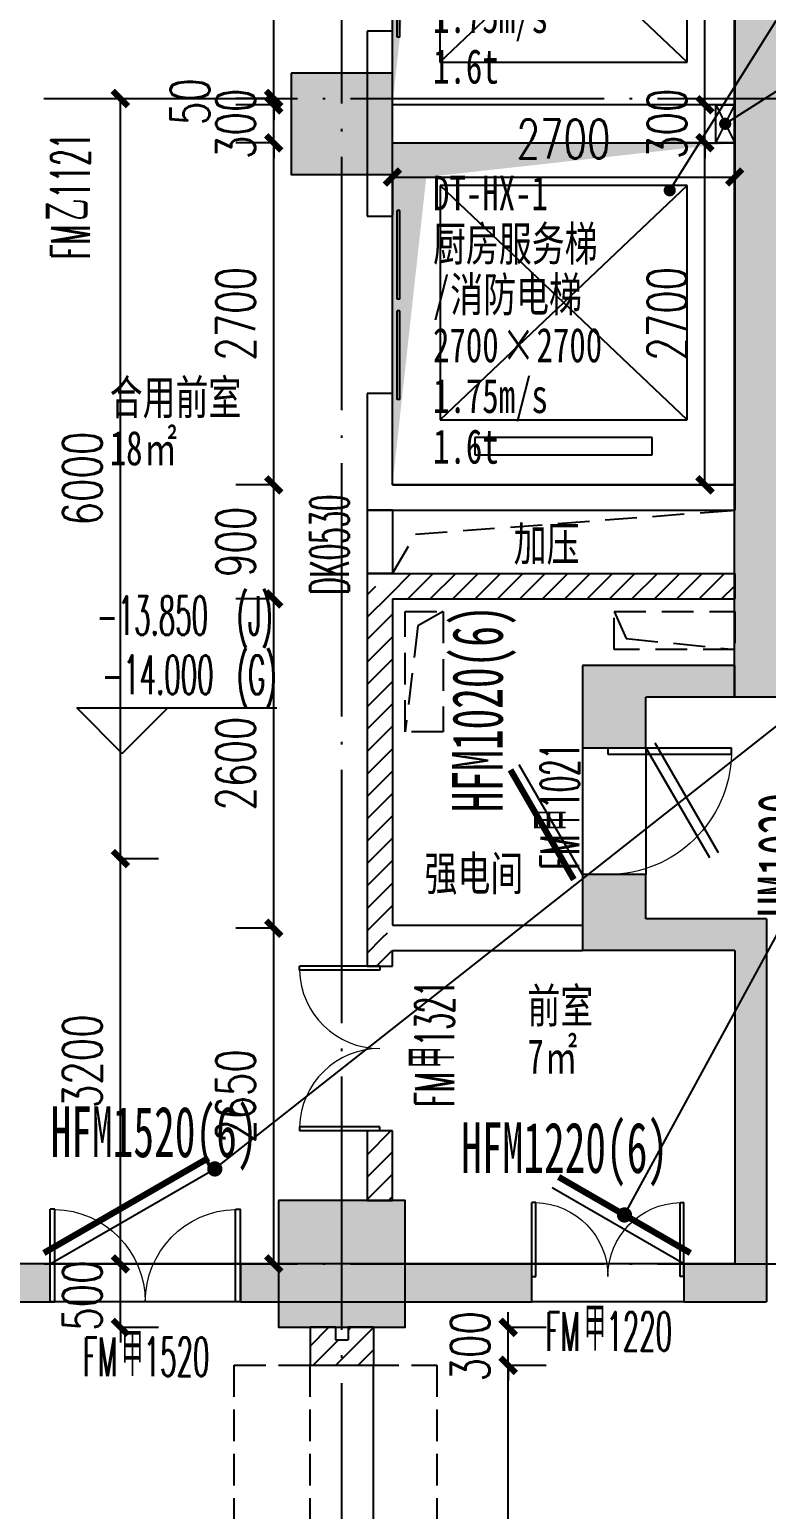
# Model space of a CAD drawing. Header units: millimetres. Extents: x 12325263 to 13848842, y -1463133 to 573208.
# Drawn here: x 12568934 to 12574747, y -1321524 to -1309843 of the extents above; entities that cross this region are included whole.
import ezdxf

# ---------------------------------------------------------------- set-up
doc = ezdxf.new("R2010")
doc.units = ezdxf.units.MM
doc.header["$LTSCALE"] = 1000
for name, pattern in [('__DASH', [0.35, 0.25, -0.1]), ('ACAD_ISO02W100', [15, 12, -3]), ('DASH', [0.35, 0.25, -0.1]), ('DASHED', [19.05, 12.7, -6.35]), ('DASHED2', [0.375, 0.25, -0.125]), ('DOTE', [2.42, 2, -0.2, 0.02, -0.2])]:
    doc.linetypes.add(name, pattern=pattern)
for name, color, linetype in [('A-ANNO-DIMS', 83, 'Continuous'), ('A-ANNO-ELEV', 3, 'Continuous'), ('A-ANNO-TEXT', 7, 'Continuous'), ('A-AXIS', 16, 'DOTE'), ('A-COLS', 6, 'Continuous'), ('A-DOOR', 2, 'Continuous'), ('A-FLOR-EVTR', 2, 'Continuous'), ('A-WALL', 5, 'Continuous'), ('A-WALL-PATT', 8, 'Continuous'), ('A_WALL(防火墙)', 151, 'Continuous'), ('AXIS', 3, 'Continuous'), ('DOOR_FIRE', 1, 'Continuous'), ('DOOR_FIRE_TEXT', 7, 'Continuous'), ('PUB_DIM', 83, 'Continuous'), ('PUB_HATCH', 8, 'Continuous'), ('WINDOW', 4, 'Continuous'), ('WINDOW_TEXT', 7, 'Continuous'), ('人防墙', 6, 'Continuous'), ('人防门', 60, 'Continuous'), ('人防门编号', 73, 'Continuous'), ('建筑-楼板开洞', 251, 'Continuous'), ('投影线', 6, 'ACAD_ISO02W100'), ('防火卷帘', 141, 'Continuous')]:
    doc.layers.add(name, color=color, linetype=linetype)
doc.styles.add('_TCH_DIM', font='SIMPLEX.shx', dxfattribs={"width": 0.7, "bigfont": 'GBCBIG.shx'})
doc.styles.add('_TCH_DIM_T3', font='SIMPLEX.shx', dxfattribs={"width": 0.705882, "bigfont": 'GBCBIG.shx'})
doc.styles.add('_TCH_WINDOW', font='SIMPLEX', dxfattribs={"width": 0.7, "height": 3.5, "bigfont": 'GBCBIG'})
doc.styles.add('TITXV', font='', dxfattribs={"width": 0.7})
doc.styles.add('标注宋体', font='', dxfattribs={"width": 0.6})
doc.styles.get('TITXV').set_extended_font_data('SimSun')
doc.styles.get('标注宋体').set_extended_font_data('NSimSun')
doc.dimstyles.new('_TCH_ARCH&&120', dxfattribs={"dimtxt": 306, "dimasz": 120, "dimexe": 300, "dimexo": 360, "dimgap": 147, "dimtad": 1, "dimdec": 0, "dimzin": 0, "dimdsep": 46, "dimtxsty": '_TCH_DIM_T3', "dimblk": 'ARCHTICK', "dimcen": 0.09, "dimclrt": 7, "dimazin": 2, "dimtfac": 1, "dimtdec": 0, "dimtix": 1, "dimtmove": 2, "dimatfit": 3, "dimfxl": 1, "dimfxlon": 1, "dimtolj": 1, "dimtzin": 0, "dimarcsym": 0})
pattern_1 = [(45, (0, 89.76), (-88.388383, 88.388383), [])]

# ---------------------------------------------------------------- blocks, each defined once
blk = doc.blocks.new('asdgafgfadagagfdhdagdgfasdgagasdgdfgdsfh$DorLib2D$00000192')
at = {"color": 0}
blk.add_line((-0.5, 0.125), (0.366, 0.625), dxfattribs=at)
at = {"color": 0, "const_width": 0.0417}
blk.add_lwpolyline([(-0.5417, 0.1972), (0.3244, 0.6972)], dxfattribs=at)
blk = doc.blocks.new('asdgafgf$DorLib2D$00000193')
at = {"color": 0}
blk.add_line((-0.5, 0.1), (0.366, 0.6), dxfattribs=at)
at = {"color": 0, "const_width": 0.0333}
blk.add_lwpolyline([(-0.5333, 0.1577), (0.3327, 0.6577)], dxfattribs=at)
blk = doc.blocks.new('asdgafgfadagagfdhdagdgfasdgag$DorLib2D$00000201')
at = {"color": 0}
for p, q in [((-0.5, 0.25), (0.366, 0.75)), ((0.5, -0.25), (-0.366, -0.75)), ((0.54, -0.319), (-0.326, -0.819))]:
    blk.add_line(p, q, dxfattribs=at)
at = {"color": 0, "const_width": 0.05}
blk.add_lwpolyline([(-0.54, 0.319), (0.326, 0.819)], dxfattribs=at)
blk = doc.blocks.new('asdgafgf20230228-rf3')
at = {"layer": 'PUB_HATCH'}
for points in [[(31520, 45474), (30320, 45474), (30820, 45224), (31520, 45224)], [(30320, 45474), (30320, 44824), (30820, 44824), (30820, 45224)], [(30820, 43473), (30820, 43824), (30320, 43824), (30320, 43223)], [(31520, 43223), (31770, 43473), (30820, 43473), (30320, 43223)], [(31770, 43473), (31520, 43223), (31520, 40750), (31770, 40450)], [(25470, 40450), (26120, 40450), (26120, 40750), (25720, 40750)], [(28920, 40750), (27620, 40750), (27620, 40450), (28920, 40450)], [(28920, 40450), (29920, 40450), (29920, 40750), (28920, 40750)], [(31520, 40750), (31120, 40750), (31120, 40450), (31770, 40450)]]:
    blk.add_hatch(color=256, dxfattribs=at).paths.add_polyline_path(points)
at = {"layer": '人防墙'}
for p, q in [((31520, 45474), (30320, 45474)), ((30320, 45474), (30320, 44824)), ((31520, 45224), (31520, 45474)), ((31520, 45224), (30820, 45224)), ((30820, 44824), (30820, 45224)), ((30320, 44824), (30820, 44824)), ((30820, 43824), (30320, 43824)), ((30320, 43824), (30320, 43223)), ((30820, 43473), (30820, 43824)), ((31770, 43473), (30820, 43473)), ((31770, 43473), (31770, 40450)), ((31520, 43223), (30320, 43223)), ((31520, 43223), (31520, 40750)), ((26120, 40750), (25720, 40750)), ((26120, 40450), (26120, 40750)), ((28920, 40750), (27620, 40750)), ((27620, 40750), (27620, 40450)), ((29920, 40750), (28920, 40750)), ((29920, 40450), (29920, 40750)), ((31520, 40750), (31120, 40750)), ((31120, 40750), (31120, 40450)), ((25470, 40450), (26120, 40450)), ((27620, 40450), (28920, 40450)), ((28920, 40450), (29920, 40450)), ((28920, 40450), (28920, 40450)), ((31120, 40450), (31770, 40450))]:
    blk.add_line(p, q, dxfattribs=at)
at = {"layer": '人防门'}
for p, q in [((30320, 44824), (30320, 43824)), ((30820, 44824), (30820, 43824)), ((27620, 40750, 0), (26120, 40750, 0)), ((31120, 40750), (29920, 40750)), ((27620, 40450, 0), (26120, 40450, 0)), ((31120, 40450), (29920, 40450))]:
    blk.add_line(p, q, dxfattribs=at)
at = {"layer": '人防门编号'}
for p in [(27419, 41500), (30650, 41137)]:
    blk.add_line(p, (33423, 46237), dxfattribs=at)
at = {"layer": '人防门编号', "const_width": 60}
for points in [[(27395, 41481, 1), (27442, 41519, 1)], [(30636, 41110, 1), (30665, 41163, 1)]]:
    blk.add_lwpolyline(points, format="xyb", close=True, dxfattribs=at)
at = {"layer": '人防门'}
for name, p, xscale, yscale, zscale, rotation in [('asdgafgfadagagfdhdagdgfasdgag$DorLib2D$00000201', (30570, 44324), -1000, -1000, 500, 269.9998352776616), ('asdgafgf$DorLib2D$00000193', (26870, 40600), -1500, -1500, 300, 179.9994460918537), ('asdgafgfadagagfdhdagdgfasdgagasdgdfgdsfh$DorLib2D$00000192', (30520, 40600), 1200, -1200, 300, 179.9994435152315)]:
    blk.add_blockref(name, p, dxfattribs=dict(at, xscale=xscale, yscale=yscale, zscale=zscale, rotation=rotation))
at = {"layer": '人防门编号', "style": '标注宋体', "width": 0.6}
for s, rotation, p in [('HFM1020(6)', 89.9998, (29690, 44316)), ('HM1020', 89.9998, (32101, 43489)), ('HFM1520(6)', 359.9995, (26123, 41593)), ('HFM1220(6)', 359.9995, (29362, 41468))]:
    blk.add_text(s, height=400, rotation=rotation, dxfattribs=at).set_placement(p)
blk = doc.blocks.new('_ArchTick')
at = {"color": 0, "linetype": 'ByBlock', "const_width": 0.4}
blk.add_lwpolyline([(-0.5, -0.5), (0.5, 0.5)], dxfattribs=at)
blk = doc.blocks.new('*D5333')
at = {"layer": 'A-ANNO-DIMS', "color": 0, "lineweight": -2, "transparency": 16777216}
for p, q in [((1204, 3275), (903, 3275)), ((1203, 575), (1203, 3275)), ((1204, 575), (903, 575))]:
    blk.add_line(p, q, dxfattribs=at)
at = {"layer": 'Defpoints', "color": 0, "transparency": 16777216}
for p in [(1203, 3275), (1637, 3275), (1637, 575)]:
    blk.add_point(p, dxfattribs=at)
at = {"layer": 'A-ANNO-DIMS', "color": 0, "lineweight": -2, "transparency": 16777216, "xscale": 120, "yscale": 120, "zscale": 120}
for p, rotation in [((1203, 3275), 90), ((1203, 575), 270)]:
    blk.add_blockref('_ArchTick', p, dxfattribs=dict(at, rotation=rotation))
at = {"layer": 'A-ANNO-DIMS', "color": 7, "transparency": 16777216, "insert": (903, 1925), "char_height": 306, "attachment_point": 5, "rotation": 90, "style": '_TCH_DIM_T3'}
blk.add_mtext('\\A1;2700', dxfattribs=at)
blk = doc.blocks.new('*D5334')
at = {"layer": 'A-ANNO-DIMS', "color": 0, "lineweight": -2, "transparency": 16777216}
for p, q in [((1203, 575), (1203, 695)), ((1204, 575), (903, 575)), ((1203, 275), (1203, 575)), ((1204, 275), (903, 275)), ((1203, 275), (1203, 155))]:
    blk.add_line(p, q, dxfattribs=at)
at = {"layer": 'Defpoints', "color": 0, "transparency": 16777216}
for p in [(1203, 575), (1637, 575), (1637, 275)]:
    blk.add_point(p, dxfattribs=at)
at = {"layer": 'A-ANNO-DIMS', "color": 0, "lineweight": -2, "transparency": 16777216, "xscale": 120, "yscale": 120, "zscale": 120}
for p, rotation in [((1203, 575), 270), ((1203, 275), 90)]:
    blk.add_blockref('_ArchTick', p, dxfattribs=dict(at, rotation=rotation))
at = {"layer": 'A-ANNO-DIMS', "color": 7, "transparency": 16777216, "insert": (903, 425), "char_height": 306, "attachment_point": 5, "rotation": 90, "style": '_TCH_DIM_T3'}
blk.add_mtext('\\A1;300', dxfattribs=at)
blk = doc.blocks.new('*D5335')
at = {"layer": 'A-ANNO-DIMS', "color": 0, "lineweight": -2, "transparency": 16777216}
for p, q in [((1204, 275), (903, 275)), ((1203, -2425), (1203, 275)), ((1204, -2425), (903, -2425))]:
    blk.add_line(p, q, dxfattribs=at)
at = {"layer": 'Defpoints', "color": 0, "transparency": 16777216}
for p in [(1203, 275), (1637, 275), (1637, -2425)]:
    blk.add_point(p, dxfattribs=at)
at = {"layer": 'A-ANNO-DIMS', "color": 0, "lineweight": -2, "transparency": 16777216, "xscale": 120, "yscale": 120, "zscale": 120}
for p, rotation in [((1203, 275), 90), ((1203, -2425), 270)]:
    blk.add_blockref('_ArchTick', p, dxfattribs=dict(at, rotation=rotation))
at = {"layer": 'A-ANNO-DIMS', "color": 7, "transparency": 16777216, "insert": (903, -1075), "char_height": 306, "attachment_point": 5, "rotation": 90, "style": '_TCH_DIM_T3'}
blk.add_mtext('\\A1;2700', dxfattribs=at)
blk = doc.blocks.new('*D5336')
at = {"layer": 'A-ANNO-DIMS', "color": 0, "lineweight": -2, "transparency": 16777216}
for p, q in [((-1263, 6), (-1263, -295)), ((-1263, 5), (1437, 5)), ((1437, 6), (1437, -295))]:
    blk.add_line(p, q, dxfattribs=at)
at = {"layer": 'Defpoints', "color": 0, "transparency": 16777216}
for p in [(-1263, 575), (1437, 575), (1437, 5)]:
    blk.add_point(p, dxfattribs=at)
at = {"layer": 'A-ANNO-DIMS', "color": 0, "lineweight": -2, "transparency": 16777216, "xscale": 120, "yscale": 120, "zscale": 120, "rotation": 180}
blk.add_blockref('_ArchTick', (-1263, 5), dxfattribs=at)
at = {"layer": 'A-ANNO-DIMS', "color": 0, "lineweight": -2, "transparency": 16777216, "xscale": 120, "yscale": 120, "zscale": 120}
blk.add_blockref('_ArchTick', (1437, 5), dxfattribs=at)
at = {"layer": 'A-ANNO-DIMS', "color": 7, "transparency": 16777216, "insert": (87, 305), "char_height": 306, "attachment_point": 5, "style": '_TCH_DIM_T3'}
blk.add_mtext('\\A1;2700', dxfattribs=at)
blk = doc.blocks.new('_FZH')
blk.add_lwpolyline([(-0.5, -0.5), (0.5, -0.5), (0.5, 0.5), (-0.5, 0.5)], close=True)
at = {"layer": 'PUB_HATCH'}
blk.add_solid([(-0.5, -0.5), (0.5, -0.5), (-0.5, 0.5), (0.5, 0.5)], dxfattribs=at)
blk = doc.blocks.new('asdgadfg')
at = {"layer": 'A-COLS', "rotation": 270}
for p, xscale, yscale, zscale in [((-32900, 75300), 800, 800, 800), ((-32900, 66300), 1000, 1000, 1000)]:
    blk.add_blockref('_FZH', p, dxfattribs=dict(at, xscale=xscale, yscale=yscale, zscale=zscale))
blk = doc.blocks.new('asdfsafd')
at = {"layer": 'PUB_HATCH'}
for points in [[(-5012, 82874), (-4512, 83374), (-4512, 90750), (-5012, 90250)], [(13388, 83374), (-4512, 83374), (-5012, 82874), (13388, 82874)]]:
    blk.add_hatch(color=256, dxfattribs=at).paths.add_polyline_path(points)
at = {"layer": 'A-WALL'}
for p, q in [((-5012, 82874), (-5012, 90250)), ((13388, 82874), (-5012, 82874))]:
    blk.add_line(p, q, dxfattribs=at)
blk = doc.blocks.new('A$C5FA462A4')
for p, q in [((0, 0), (150, 300)), ((0, 300), (150, 0))]:
    blk.add_line(p, q)
blk.add_lwpolyline([(150, 300), (150, 0), (0, 0), (0, 300)], close=True)
blk = doc.blocks.new('qlzw')
at = {"layer": 'A-AXIS'}
for p, q in [((12437966.8, 979489.8), (12437966.8, 1082089.8)), ((12411416.8, 1071489.8), (12486866.8, 1071489.8)), ((12411416.8, 1062289.8), (12486866.8, 1062289.8))]:
    blk.add_line(p, q, dxfattribs=at)
blk = doc.blocks.new('*D3450')
at = {"layer": 'Defpoints', "color": 0, "transparency": 16777216}
for p in [(12570860, -1307737), (12571797, -1307737), (12571797, -1310387)]:
    blk.add_point(p, dxfattribs=at)
at = {"layer": 'PUB_DIM', "color": 0, "lineweight": -2, "transparency": 16777216}
for p, q in [((12570861, -1307737), (12570560, -1307737)), ((12570860, -1310387), (12570860, -1307737)), ((12570861, -1310387), (12570560, -1310387))]:
    blk.add_line(p, q, dxfattribs=at)
at = {"layer": 'PUB_DIM', "color": 0, "lineweight": -2, "transparency": 16777216, "xscale": 120, "yscale": 120, "zscale": 120}
for p, rotation in [((12570860, -1307737), 89.99944609183127), ((12570860, -1310387), 269.9994460918313)]:
    blk.add_blockref('_ArchTick', p, dxfattribs=dict(at, rotation=rotation))
at = {"layer": 'PUB_DIM', "color": 7, "transparency": 16777216, "insert": (12570560, -1309062), "char_height": 306, "attachment_point": 5, "rotation": 89.9994, "style": '_TCH_DIM_T3'}
blk.add_mtext('\\A1;2650', dxfattribs=at)
blk = doc.blocks.new('*D3451')
at = {"layer": 'Defpoints', "color": 0, "transparency": 16777216}
for p in [(12570860, -1310387), (12571797, -1310387), (12571797, -1310437)]:
    blk.add_point(p, dxfattribs=at)
at = {"layer": 'PUB_DIM', "color": 0, "lineweight": -2, "transparency": 16777216}
for p, q in [((12570860, -1310387), (12570860, -1310267)), ((12570861, -1310387), (12570560, -1310387)), ((12570860, -1310437), (12570860, -1310387)), ((12570861, -1310437), (12570560, -1310437)), ((12570860, -1310437), (12570860, -1310557))]:
    blk.add_line(p, q, dxfattribs=at)
at = {"layer": 'PUB_DIM', "color": 0, "lineweight": -2, "transparency": 16777216, "xscale": 120, "yscale": 120, "zscale": 120}
for p, rotation in [((12570860, -1310387), 269.999446090858), ((12570860, -1310437), 89.99944609085809)]:
    blk.add_blockref('_ArchTick', p, dxfattribs=dict(at, rotation=rotation))
at = {"layer": 'PUB_DIM', "color": 7, "transparency": 16777216, "insert": (12570200, -1310412), "char_height": 306, "attachment_point": 5, "rotation": 89.9994, "style": '_TCH_DIM_T3'}
blk.add_mtext('\\A1;50', dxfattribs=at)
blk = doc.blocks.new('*D3452')
at = {"layer": 'Defpoints', "color": 0, "transparency": 16777216}
for p in [(12570860, -1310437), (12571797, -1310437), (12571797, -1310737)]:
    blk.add_point(p, dxfattribs=at)
at = {"layer": 'PUB_DIM', "color": 0, "lineweight": -2, "transparency": 16777216}
for p, q in [((12570860, -1310437), (12570860, -1310317)), ((12570861, -1310437), (12570560, -1310437)), ((12570860, -1310737), (12570860, -1310437)), ((12570861, -1310737), (12570560, -1310737)), ((12570860, -1310737), (12570860, -1310857))]:
    blk.add_line(p, q, dxfattribs=at)
at = {"layer": 'PUB_DIM', "color": 0, "lineweight": -2, "transparency": 16777216, "xscale": 120, "yscale": 120, "zscale": 120}
for p, rotation in [((12570860, -1310437), 269.9994460919341), ((12570860, -1310737), 89.9994460919341)]:
    blk.add_blockref('_ArchTick', p, dxfattribs=dict(at, rotation=rotation))
at = {"layer": 'PUB_DIM', "color": 7, "transparency": 16777216, "insert": (12570560, -1310587), "char_height": 306, "attachment_point": 5, "rotation": 89.9994, "style": '_TCH_DIM_T3'}
blk.add_mtext('\\A1;300', dxfattribs=at)
blk = doc.blocks.new('*D3453')
at = {"layer": 'Defpoints', "color": 0, "transparency": 16777216}
for p in [(12570860, -1310737), (12571797, -1310737), (12571797, -1313437)]:
    blk.add_point(p, dxfattribs=at)
at = {"layer": 'PUB_DIM', "color": 0, "lineweight": -2, "transparency": 16777216}
for p, q in [((12570861, -1310737), (12570560, -1310737)), ((12570860, -1313437), (12570860, -1310737)), ((12570861, -1313437), (12570560, -1313437))]:
    blk.add_line(p, q, dxfattribs=at)
at = {"layer": 'PUB_DIM', "color": 0, "lineweight": -2, "transparency": 16777216, "xscale": 120, "yscale": 120, "zscale": 120}
for p, rotation in [((12570860, -1310737), 89.99944609181779), ((12570860, -1313437), 269.9994460918178)]:
    blk.add_blockref('_ArchTick', p, dxfattribs=dict(at, rotation=rotation))
at = {"layer": 'PUB_DIM', "color": 7, "transparency": 16777216, "insert": (12570560, -1312087), "char_height": 306, "attachment_point": 5, "rotation": 89.9994, "style": '_TCH_DIM_T3'}
blk.add_mtext('\\A1;2700', dxfattribs=at)
blk = doc.blocks.new('*D3454')
at = {"layer": 'Defpoints', "color": 0, "transparency": 16777216}
for p in [(12570860, -1313437), (12571797, -1313437), (12571797, -1314337)]:
    blk.add_point(p, dxfattribs=at)
at = {"layer": 'PUB_DIM', "color": 0, "lineweight": -2, "transparency": 16777216}
for p, q in [((12570861, -1313437), (12570560, -1313437)), ((12570860, -1314337), (12570860, -1313437)), ((12570861, -1314337), (12570560, -1314337))]:
    blk.add_line(p, q, dxfattribs=at)
at = {"layer": 'PUB_DIM', "color": 0, "lineweight": -2, "transparency": 16777216, "xscale": 120, "yscale": 120, "zscale": 120}
for p, rotation in [((12570860, -1313437), 89.99944609192997), ((12570860, -1314337), 269.9994460919299)]:
    blk.add_blockref('_ArchTick', p, dxfattribs=dict(at, rotation=rotation))
at = {"layer": 'PUB_DIM', "color": 7, "transparency": 16777216, "insert": (12570560, -1313887), "char_height": 306, "attachment_point": 5, "rotation": 89.9994, "style": '_TCH_DIM_T3'}
blk.add_mtext('\\A1;900', dxfattribs=at)
blk = doc.blocks.new('*D3455')
at = {"layer": 'Defpoints', "color": 0, "transparency": 16777216}
for p in [(12570860, -1314337), (12571797, -1314337), (12571797, -1316937)]:
    blk.add_point(p, dxfattribs=at)
at = {"layer": 'PUB_DIM', "color": 0, "lineweight": -2, "transparency": 16777216}
for p, q in [((12570861, -1314337), (12570560, -1314337)), ((12570860, -1316937), (12570860, -1314337)), ((12570861, -1316937), (12570560, -1316937))]:
    blk.add_line(p, q, dxfattribs=at)
at = {"layer": 'PUB_DIM', "color": 0, "lineweight": -2, "transparency": 16777216, "xscale": 120, "yscale": 120, "zscale": 120}
for p, rotation in [((12570860, -1314337), 89.99944609183055), ((12570860, -1316937), 269.9994460918306)]:
    blk.add_blockref('_ArchTick', p, dxfattribs=dict(at, rotation=rotation))
at = {"layer": 'PUB_DIM', "color": 7, "transparency": 16777216, "insert": (12570560, -1315637), "char_height": 306, "attachment_point": 5, "rotation": 89.9994, "style": '_TCH_DIM_T3'}
blk.add_mtext('\\A1;2600', dxfattribs=at)
blk = doc.blocks.new('*D3456')
at = {"layer": 'Defpoints', "color": 0, "transparency": 16777216}
for p in [(12570860, -1316937), (12571797, -1316937), (12571797, -1319587)]:
    blk.add_point(p, dxfattribs=at)
at = {"layer": 'PUB_DIM', "color": 0, "lineweight": -2, "transparency": 16777216}
for p, q in [((12570861, -1316937), (12570560, -1316937)), ((12570860, -1319587), (12570860, -1316937)), ((12570861, -1319587), (12570560, -1319587))]:
    blk.add_line(p, q, dxfattribs=at)
at = {"layer": 'PUB_DIM', "color": 0, "lineweight": -2, "transparency": 16777216, "xscale": 120, "yscale": 120, "zscale": 120}
for p, rotation in [((12570860, -1316937), 89.99944609181054), ((12570860, -1319587), 269.9994460918106)]:
    blk.add_blockref('_ArchTick', p, dxfattribs=dict(at, rotation=rotation))
at = {"layer": 'PUB_DIM', "color": 7, "transparency": 16777216, "insert": (12570560, -1318262), "char_height": 306, "attachment_point": 5, "rotation": 89.9994, "style": '_TCH_DIM_T3'}
blk.add_mtext('\\A1;2650', dxfattribs=at)
blk = doc.blocks.new('*D3457')
at = {"layer": 'Defpoints', "color": 0, "transparency": 16777216}
for p in [(12568797, -1310387), (12569650, -1310387), (12568797, -1316387)]:
    blk.add_point(p, dxfattribs=at)
at = {"layer": 'PUB_DIM', "color": 0, "lineweight": -2, "transparency": 16777216}
for p, q in [((12569649, -1310387), (12569950, -1310387)), ((12569650, -1316387), (12569650, -1310387)), ((12569649, -1316387), (12569950, -1316387))]:
    blk.add_line(p, q, dxfattribs=at)
at = {"layer": 'PUB_DIM', "color": 0, "lineweight": -2, "transparency": 16777216, "xscale": 120, "yscale": 120, "zscale": 120}
for p, rotation in [((12569650, -1310387), 90), ((12569650, -1316387), 270)]:
    blk.add_blockref('_ArchTick', p, dxfattribs=dict(at, rotation=rotation))
at = {"layer": 'PUB_DIM', "color": 7, "transparency": 16777216, "insert": (12569350, -1313387), "char_height": 306, "attachment_point": 5, "rotation": 90, "style": '_TCH_DIM_T3'}
blk.add_mtext('\\A1;6000', dxfattribs=at)
blk = doc.blocks.new('*D3458')
at = {"layer": 'Defpoints', "color": 0, "transparency": 16777216}
for p in [(12568797, -1316387), (12569650, -1316387), (12568797, -1319587)]:
    blk.add_point(p, dxfattribs=at)
at = {"layer": 'PUB_DIM', "color": 0, "lineweight": -2, "transparency": 16777216}
for p, q in [((12569649, -1316387), (12569950, -1316387)), ((12569650, -1319587), (12569650, -1316387)), ((12569649, -1319587), (12569950, -1319587))]:
    blk.add_line(p, q, dxfattribs=at)
at = {"layer": 'PUB_DIM', "color": 0, "lineweight": -2, "transparency": 16777216, "xscale": 120, "yscale": 120, "zscale": 120}
for p, rotation in [((12569650, -1316387), 90), ((12569650, -1319587), 270)]:
    blk.add_blockref('_ArchTick', p, dxfattribs=dict(at, rotation=rotation))
at = {"layer": 'PUB_DIM', "color": 7, "transparency": 16777216, "insert": (12569350, -1317987), "char_height": 306, "attachment_point": 5, "rotation": 90, "style": '_TCH_DIM_T3'}
blk.add_mtext('\\A1;3200', dxfattribs=at)
blk = doc.blocks.new('*D3459')
at = {"layer": 'Defpoints', "color": 0, "transparency": 16777216}
for p in [(12568797, -1319587), (12569650, -1319587), (12568797, -1320087)]:
    blk.add_point(p, dxfattribs=at)
at = {"layer": 'PUB_DIM', "color": 0, "lineweight": -2, "transparency": 16777216}
for p, q in [((12569650, -1319587), (12569650, -1319467)), ((12569649, -1319587), (12569950, -1319587)), ((12569650, -1320087), (12569650, -1319587)), ((12569649, -1320087), (12569950, -1320087)), ((12569650, -1320087), (12569650, -1320207))]:
    blk.add_line(p, q, dxfattribs=at)
at = {"layer": 'PUB_DIM', "color": 0, "lineweight": -2, "transparency": 16777216, "xscale": 120, "yscale": 120, "zscale": 120}
for p, rotation in [((12569650, -1319587), 270), ((12569650, -1320087), 90)]:
    blk.add_blockref('_ArchTick', p, dxfattribs=dict(at, rotation=rotation))
at = {"layer": 'PUB_DIM', "color": 7, "transparency": 16777216, "insert": (12569350, -1319837), "char_height": 306, "attachment_point": 5, "rotation": 90, "style": '_TCH_DIM_T3'}
blk.add_mtext('\\A1;500', dxfattribs=at)
blk = doc.blocks.new('*D3460')
at = {"layer": 'Defpoints', "color": 0, "transparency": 16777216}
for p in [(12571797, -1320087), (12572710, -1320087), (12571797, -1320387)]:
    blk.add_point(p, dxfattribs=at)
at = {"layer": 'PUB_DIM', "color": 0, "lineweight": -2, "transparency": 16777216}
for p, q in [((12572710, -1320087), (12572710, -1319967)), ((12572709, -1320087), (12573010, -1320087)), ((12572710, -1320387), (12572710, -1320087)), ((12572709, -1320387), (12573010, -1320387)), ((12572710, -1320387), (12572710, -1320507))]:
    blk.add_line(p, q, dxfattribs=at)
at = {"layer": 'PUB_DIM', "color": 0, "lineweight": -2, "transparency": 16777216, "xscale": 120, "yscale": 120, "zscale": 120}
for p, rotation in [((12572710, -1320087), 270), ((12572710, -1320387), 90)]:
    blk.add_blockref('_ArchTick', p, dxfattribs=dict(at, rotation=rotation))
at = {"layer": 'PUB_DIM', "color": 7, "transparency": 16777216, "insert": (12572410, -1320237), "char_height": 306, "attachment_point": 5, "rotation": 90, "style": '_TCH_DIM_T3'}
blk.add_mtext('\\A1;300', dxfattribs=at)
blk = doc.blocks.new('*D3461')
at = {"layer": 'Defpoints', "color": 0, "transparency": 16777216}
for p in [(12571797, -1320387), (12572710, -1320387), (12571797, -1325887)]:
    blk.add_point(p, dxfattribs=at)
at = {"layer": 'PUB_DIM', "color": 0, "lineweight": -2, "transparency": 16777216}
for p, q in [((12572709, -1320387), (12573010, -1320387)), ((12572710, -1325887), (12572710, -1320387)), ((12572709, -1325887), (12573010, -1325887))]:
    blk.add_line(p, q, dxfattribs=at)
at = {"layer": 'PUB_DIM', "color": 0, "lineweight": -2, "transparency": 16777216, "xscale": 120, "yscale": 120, "zscale": 120}
for p, rotation in [((12572710, -1320387), 90), ((12572710, -1325887), 270)]:
    blk.add_blockref('_ArchTick', p, dxfattribs=dict(at, rotation=rotation))
at = {"layer": 'PUB_DIM', "color": 7, "transparency": 16777216, "insert": (12572410, -1323137), "char_height": 306, "attachment_point": 5, "rotation": 90, "style": '_TCH_DIM_T3'}
blk.add_mtext('\\A1;5500', dxfattribs=at)
blk = doc.blocks.new('$DORLIB2D$00000127')
at = {"color": 0}
for points in [[(-0.5333, 0.7949), (-0.5333, 0.6904)], [(-0.0333, 0.7949), (-0.5333, 0.7949)], [(-0.0333, 0.7949), (-0.0333, 0.6904)], [(0.5333, 0.7949), (0.0333, 0.7949)], [(0.0333, 0.7949), (0.0333, 0.6904)], [(0.5333, 0.7949), (0.5333, 0.6904)], [(-0.0333, 0.6904), (-0.5333, 0.6904)], [(0.5333, 0.6904), (0.0333, 0.6904)], [(0.5, 0.5), (-0.5, 0.5)]]:
    blk.add_lwpolyline(points, dxfattribs=at)
blk = doc.blocks.new('$DorLib2D$00000002')
for p, q in [((-0.5, 0), (-0.5, 0.4875)), ((-0.475, 0.4875), (-0.5, 0.4875)), ((-0.475, 0), (-0.475, 0.4875)), ((0.475, 0), (0.475, 0.4875)), ((0.475, 0.4875), (0.5, 0.4875)), ((0.5, 0), (0.5, 0.4875)), ((-0.5, 0), (-0.475, 0)), ((0.5, 0), (0.475, 0))]:
    blk.add_line(p, q)
at = {"lineweight": 13}
for centre, start, end in [((-0.4875, 0), 0, 88.53072), ((0.4875, 0), 91.46928, 180)]:
    blk.add_arc(centre, 0.4875, start, end, dxfattribs=at)
blk = doc.blocks.new('$DorLib2D$00000037')
at = {"linetype": 'DASH'}
blk.add_line((0.5, 0), (-0.5, 0), dxfattribs=at)
blk = doc.blocks.new('$DorLib2D$00000001')
for p, q in [((0.45, 0.975), (0.5, 0.975)), ((0.45, 0), (0.45, 0.975)), ((0.5, 0), (0.5, 0.975)), ((0.5, 0), (0.45, 0))]:
    blk.add_line(p, q)
at = {"lineweight": 13}
blk.add_arc((0.475, 0), 0.975, 91.4693, 180, dxfattribs=at)
blk = doc.blocks.new('asdfgadfgfd')
at = {"layer": '建筑-楼板开洞'}
h = blk.add_hatch(color=256, dxfattribs=at)
h.dxf.hatch_style = 1
h.paths.add_polyline_path([(-1262.5, 575), (-1262.5, 3275), (1437.5, 3275), (-995.9, 3004.5)])
h = blk.add_hatch(color=256, dxfattribs=at)
h.dxf.hatch_style = 1
h.paths.add_polyline_path([(-1262.5, -2425), (-1262.5, 275), (1437.5, 275), (-995.9, 4.5)])
at = {"layer": 'A-FLOR-EVTR'}
for p, q in [((-612.7, 3037.2), (-612.7, 2899.7)), ((787.3, 3037.2), (-612.7, 3037.2)), ((787.3, 2899.7), (787.3, 3037.2)), ((-612.7, 2899.7), (787.3, 2899.7)), ((-887.7, 2762.2), (-887.7, 912.2)), ((1062.3, 2762.2), (-887.7, 2762.2)), ((-887.7, 2762.2), (1062.3, 912.2)), ((-887.7, 912.2), (1062.3, 2762.2)), ((1062.3, 912.2), (1062.3, 2762.2)), ((-887.7, 912.2), (1062.3, 912.2)), ((1062.7, -62.7), (-887.3, -62.7)), ((-887.3, -62.7), (-887.3, -1912.7)), ((1062.7, -1912.7), (-887.3, -62.7)), ((1062.7, -62.7), (-887.3, -1912.7)), ((1062.7, -1912.7), (1062.7, -62.7)), ((-887.3, -1912.7), (1062.7, -1912.7)), ((787.7, -2050.2), (-612.3, -2050.2)), ((-612.3, -2050.2), (-612.3, -2187.7)), ((787.7, -2187.7), (787.7, -2050.2)), ((-612.3, -2187.7), (787.7, -2187.7))]:
    blk.add_line(p, q, dxfattribs=at)
for points in [[(-1262.5, 575), (-1262.5, 3275), (1437.5, 3275), (1437.5, 575)], [(-1262.5, -2425), (-1262.5, 275), (1437.5, 275), (1437.5, -2425)]]:
    blk.add_lwpolyline(points, close=True, dxfattribs=at)
at = {"layer": 'A-ANNO-TEXT', "style": 'TITXV', "width": 0.7}
for s, p in [('DT-HX-2', (-942.4, 2742.4)), ('厨房服务梯', (-942.4, 2342.4)), ('/', (-942.4, 1942.4)), ('消防电梯', (-806.3, 1942.4)), ('2700', (-942.4, 1542.4)), ('×', (-398, 1542.4)), ('2700', (-125.8, 1542.4)), ('1.75m/s', (-942.4, 1142.4)), ('1.6t', (-942.4, 742.4)), ('DT-HX-1', (-942.4, -257.6)), ('厨房服务梯', (-942.4, -657.6)), ('/', (-942.4, -1057.6)), ('消防电梯', (-806.3, -1057.6)), ('2700', (-942.4, -1457.6)), ('×', (-398, -1457.6)), ('2700', (-125.8, -1457.6)), ('1.75m/s', (-942.4, -1857.6)), ('1.6t', (-942.4, -2257.6))]:
    blk.add_text(s, height=271.9, dxfattribs=at).set_placement(p)
at = {"layer": 'A-ANNO-DIMS'}
for p1, p2, distance, picture, middle in [((1637.5, 575), (1637.5, 3275), 434, '*D5333', (903.5, 1925)), ((1637.5, 275), (1637.5, 575), 434, '*D5334', (903.5, 425)), ((-1262.5, 575), (1437.5, 575), -569.7, '*D5336', (87.5, 305.3)), ((1637.5, -2425), (1637.5, 275), 434, '*D5335', (903.5, -1075))]:
    dim = blk.add_aligned_dim(p1=p1, p2=p2, distance=distance, dimstyle='_TCH_ARCH&&120', dxfattribs=at)
    dim.commit()
    dim.dimension.update_dxf_attribs({"geometry": picture, "text_midpoint": middle})

msp = doc.modelspace()

# ---------------------------------------------------------------- hatches: boundary and pattern name
at = {"layer": 'A-WALL-PATT'}
h = msp.add_hatch(dxfattribs=at)
h.set_pattern_fill('ANSI37', color=252, scale=400)
h.set_pattern_definition([(45, (0, 0), (-449.012806, 449.012806), []), (135, (0, 0), (-449.012806, -449.012806), [])])
h.paths.add_polyline_path([(12504241.6, -1283958), (12637591.6, -1283958), (12637591.6, -1405608), (12504241.6, -1405608)])
h.paths.add_polyline_path([(12536667.4, -1284257.5), (12508912.2, -1303721.7), (12510476.6, -1305952.6), (12510476.6, -1360683.5), (12523697, -1360697.5), (12523657.2, -1398386.8), (12613949.5, -1398386.7), (12628138.6, -1317575.9), (12611264, -1314613), (12574996.8, -1314613), (12574997.8, -1307236.8), (12568296.8, -1307236.8), (12568296.8, -1310085.9), (12554779.2, -1310084.1)], flags=16)
h = msp.add_hatch(dxfattribs=at)
h.set_pattern_fill('普通砖', color=256, scale=50, style=0)
h.set_pattern_definition(pattern_1)
h.paths.add_polyline_path([(12571730.1, -1314236.8), (12571796.8, -1314336.8), (12574496.8, -1314336.8), (12574496.8, -1314136.8), (12571796.8, -1314136.8)])
h = msp.add_hatch(dxfattribs=at)
h.set_pattern_fill('普通砖', color=256, scale=50, style=0)
h.set_pattern_definition(pattern_1)
h.paths.add_polyline_path([(12571730.1, -1314236.8), (12571596.8, -1314236.8), (12571596.8, -1317013.5), (12571730.1, -1317013.5), (12571796.8, -1316913.5), (12571796.8, -1314336.8)])
h = msp.add_hatch(dxfattribs=at)
h.set_pattern_fill('普通砖', color=256, scale=50, style=0)
h.set_pattern_definition(pattern_1)
h.paths.add_polyline_path([(12571596.8, -1317013.5), (12571596.8, -1317236.6), (12571796.8, -1317236.6), (12571796.8, -1317113.5), (12571730.1, -1317013.5)])
h = msp.add_hatch(dxfattribs=at)
h.set_pattern_fill('普通砖', color=256, scale=50, style=0)
h.set_pattern_definition(pattern_1)
h.paths.add_polyline_path([(12571796.8, -1319086.8), (12571796.8, -1318536.6), (12571596.8, -1318536.6), (12571596.8, -1319086.8)])
h = msp.add_hatch(dxfattribs=at)
h.set_pattern_fill('普通砖', color=256, scale=50, style=0)
h.set_pattern_definition(pattern_1)
h.paths.add_polyline_path([(12571146.8, -1320086.8), (12571146.8, -1320386.8), (12571346.8, -1320186.8), (12571346.8, -1320086.8)])
h = msp.add_hatch(dxfattribs=at)
h.set_pattern_fill('普通砖', color=256, scale=50, style=0)
h.set_pattern_definition(pattern_1)
h.paths.add_polyline_path([(12571446.8, -1320086.8), (12571446.8, -1320186.8), (12571646.8, -1320386.8), (12571646.8, -1320086.8)])
h = msp.add_hatch(dxfattribs=at)
h.set_pattern_fill('普通砖', color=256, scale=50, style=0)
h.set_pattern_definition(pattern_1)
h.paths.add_polyline_path([(12571346.8, -1320186.8), (12571146.8, -1320386.8), (12571646.8, -1320386.8), (12571446.8, -1320186.8)])

# ---------------------------------------------------------------- linework, layer by layer
at = {"layer": 'A-ANNO-ELEV'}
for p, q in [((12569665.7, -1315557.7), (12569305.7, -1315197.7)), ((12569305.7, -1315197.7), (12570885.2, -1315197.7)), ((12569665.7, -1315557.7), (12570025.7, -1315197.7))]:
    msp.add_line(p, q, dxfattribs=at)
at = {"layer": 'A-WALL'}
for p, q in [((12571596.8, -1309856.8), (12571596.8, -1311316.8)), ((12571796.8, -1309856.8), (12571596.8, -1309856.8)), ((12571796.8, -1311316.8), (12571796.8, -1309856.8)), ((12571596.8, -1311316.8), (12571796.8, -1311316.8)), ((12571796.8, -1312716.8), (12571596.8, -1312716.8)), ((12571596.8, -1312716.8), (12571596.8, -1313536.8)), ((12571796.8, -1313436.8), (12571796.8, -1312716.8)), ((12571796.8, -1313436.8), (12574496.8, -1313436.8)), ((12574496.8, -1313436.8), (12574496.8, -1313636.8)), ((12571596.8, -1313536.8), (12571596.8, -1313636.8)), ((12571596.8, -1313636.8), (12571796.8, -1313636.8)), ((12571796.8, -1313636.8), (12574496.8, -1313636.8)), ((12571796.8, -1314136.8), (12571596.8, -1314136.8)), ((12571596.8, -1314136.8), (12571596.8, -1314236.8)), ((12571796.8, -1316913.5), (12573296.8, -1316913.5)), ((12573296.8, -1316913.5), (12573296.8, -1317113.5)), ((12571796.8, -1317113.5), (12573296.8, -1317113.5))]:
    msp.add_line(p, q, dxfattribs=at)
at = {"layer": 'A_WALL(防火墙)'}
for p, q in [((12571796.8, -1314136.8), (12574496.8, -1314136.8)), ((12574496.8, -1314136.8), (12574496.8, -1314336.8)), ((12571596.8, -1314236.8), (12571596.8, -1317013.5)), ((12571796.8, -1314336.8), (12574496.8, -1314336.8)), ((12571796.8, -1314336.8), (12571796.8, -1316913.5)), ((12571596.8, -1317013.5), (12571596.8, -1317236.6)), ((12571796.8, -1317236.6), (12571796.8, -1317113.5)), ((12571596.8, -1317236.6), (12571796.8, -1317236.6)), ((12571796.8, -1318536.6), (12571596.8, -1318536.6)), ((12571596.8, -1318536.6), (12571596.8, -1319086.8)), ((12571796.8, -1319086.8), (12571796.8, -1318536.6)), ((12571596.8, -1319086.8), (12571796.8, -1319086.8)), ((12571146.8, -1320086.8), (12571146.8, -1320386.8)), ((12571346.8, -1320086.8), (12571146.8, -1320086.8)), ((12571346.8, -1320086.8), (12571346.8, -1320186.8)), ((12571446.8, -1320086.8), (12571446.8, -1320186.8)), ((12571646.8, -1320086.8), (12571446.8, -1320086.8)), ((12571646.8, -1320086.8), (12571646.8, -1320386.8)), ((12571346.8, -1320186.8), (12571446.8, -1320186.8)), ((12571146.8, -1320386.8), (12571646.8, -1320386.8))]:
    msp.add_line(p, q, dxfattribs=at)
at = {"layer": 'AXIS'}
for p, q in [((12573984.3, -1311111.8), (12575951.5, -1307970)), ((12574421.8, -1310586.8), (12575656.1, -1309800))]:
    msp.add_line(p, q, dxfattribs=at)
at = {"layer": 'AXIS', "const_width": 48}
for points in [[(12574401.6, -1310599.7, 1), (12574442, -1310573.9, 1)], [(12573971.6, -1311132.1, 1), (12573997, -1311091.4, 1)]]:
    msp.add_lwpolyline(points, format="xyb", close=True, dxfattribs=at)
at = {"layer": 'WINDOW', "linetype": 'DASH'}
for p, q in [((12571796.8, -1313636.8), (12571596.8, -1313636.8)), ((12571596.8, -1314136.8), (12571796.8, -1314136.8))]:
    msp.add_line(p, q, dxfattribs=at)
at = {"layer": 'WINDOW', "linetype": 'DASHED'}
for p, q in [((12571596.8, -1313636.8), (12571596.8, -1314136.8)), ((12571796.8, -1313636.8), (12571796.8, -1314136.8))]:
    msp.add_line(p, q, dxfattribs=at)
at = {"layer": '投影线', "linetype": 'DASHED2'}
for points in [[(12571796.8, -1314136.8), (12571979.7, -1313826.2), (12574496.8, -1313636.7)], [(12572196.8, -1314436.8), (12571996.4, -1314550.8), (12571896.8, -1315386.8)], [(12573546.8, -1314436.8), (12573641.1, -1314649.6), (12574496.8, -1314736.8)]]:
    msp.add_lwpolyline(points, dxfattribs=at)
for points in [[(12571896.8, -1314436.8), (12572196.8, -1314436.8), (12572196.8, -1315386.8), (12571896.8, -1315386.8)], [(12573546.8, -1314736.8), (12573546.8, -1314436.8), (12574496.8, -1314436.8), (12574496.8, -1314736.8)]]:
    msp.add_lwpolyline(points, close=True, dxfattribs=at)
at = {"layer": '防火卷帘', "linetype": 'DASH'}
msp.add_line((12571146.8, -1325886.8), (12571146.8, -1320386.8), dxfattribs=at)
at = {"layer": '防火卷帘', "color": 6, "linetype": '__DASH'}
msp.add_lwpolyline([(12572146.8, -1325886.8), (12570546.8, -1325886.8), (12570546.8, -1320386.8), (12572146.8, -1320386.8)], close=True, dxfattribs=at)

# ---------------------------------------------------------------- block references
for name, p in [('asdgadfg', (12604296.8, -1385886.8)), ('asdfsafd', (12579508.3, -1397986.7)), ('asdfgadfgfd', (12573059.3, -1311011.8)), ('A$C5FA462A4', (12574346.8, -1310736.8))]:
    msp.add_blockref(name, p)
at = {"layer": 'A-DOOR', "xscale": 1400, "yscale": 200, "zscale": 1400, "rotation": 270}
for p in [(12571696.8, -1309156.8), (12571696.8, -1312016.8)]:
    msp.add_blockref('$DORLIB2D$00000127', p, dxfattribs=at)
at = {"layer": 'A_WALL(防火墙)'}
msp.add_blockref('qlzw', (133430, -2381876.5), dxfattribs=at)
at = {"layer": 'DOOR_FIRE'}
for name, p, xscale, yscale, zscale, rotation in [('$DorLib2D$00000001', (12573496.8, -1316013.1), -1000, 1000, 100, 270), ('$DorLib2D$00000002', (12571696.8, -1317886.6), -1300, -1300, 200, 270), ('$DorLib2D$00000002', (12569846.7, -1319886.8), -1500, 1500, 100, 5.231456165757315e-12), ('$DorLib2D$00000002', (12573496.8, -1319686.8), -1200, 1200, 100, 4.60007352600498e-12)]:
    msp.add_blockref(name, p, dxfattribs=dict(at, xscale=xscale, yscale=yscale, zscale=zscale, rotation=rotation))
at = {"layer": '人防墙'}
msp.add_blockref('asdgafgf20230228-rf3', (12542976.8, -1360336.8), dxfattribs=at)
at = {"layer": '防火卷帘', "xscale": 5500, "yscale": 5500, "zscale": 100, "rotation": 270}
msp.add_blockref('$DorLib2D$00000037', (12571646.8, -1323136.8), dxfattribs=at)

# ---------------------------------------------------------------- texts
at = {"layer": 'A-ANNO-TEXT'}
for s, height, style, width, p in [('合用前室', 271.9, 'TITXV', 0.7, (12569566.3, -1312881.9)), ('㎡', 271.9, 'TITXV', 0.7, (12569838.5, -1313281.9)), ('18', 271.9, 'TITXV', 0.7, (12569566.3, -1313281.9)), ('加压', 271.9, 'TITXV', 0.7, (12572753.3, -1314038.7)), ('(J)', 306, '_TCH_DIM', 0.494118, (12570567.6, -1314621.7)), ('-13.850', 306, '_TCH_DIM', 0.494118, (12569461.2, -1314621.7)), ('(G)', 306, '_TCH_DIM', 0.494118, (12570567.6, -1315089.7)), ('-14.000', 306, '_TCH_DIM', 0.494118, (12569504.4, -1315089.7)), ('强电间', 271.9, 'TITXV', 0.7, (12572050, -1316640)), ('前室', 271.9, 'TITXV', 0.7, (12572861.2, -1317684.4)), ('㎡', 271.9, 'TITXV', 0.7, (12572997.3, -1318084.4)), ('7', 271.9, 'TITXV', 0.7, (12572861.2, -1318084.4))]:
    msp.add_text(s, height=height, dxfattribs=dict(at, style=style, width=width)).set_placement(p)
at = {"layer": 'DOOR_FIRE_TEXT', "style": '_TCH_WINDOW'}
for s, height, width, p in [('1121', 306, 0.494118, (12569409.2, -1311176.4)), ('乙', 347.2, 0.7, (12569409.2, -1311353.4)), ('FM', 306, 0.494118, (12569409.2, -1311655.8)), ('1021', 306, 0.494118, (12573270.9, -1315993.1)), ('甲', 347.2, 0.7, (12573270.9, -1316170)), ('FM', 306, 0.494118, (12573270.9, -1316472.4)), ('1321', 306, 0.494118, (12572282.7, -1317866.5)), ('甲', 347.2, 0.7, (12572282.7, -1318043.5)), ('FM', 306, 0.494118, (12572282.7, -1318345.9))]:
    msp.add_text(s, height=height, rotation=90, dxfattribs=dict(at, width=width)).set_placement(p)
for s, height, width, p in [('FM', 306, 0.494118, (12573005.1, -1320272.7)), ('甲', 347.2, 0.7, (12573307.5, -1320272.7)), ('1220', 306, 0.494118, (12573484.5, -1320272.7)), ('FM', 306, 0.494118, (12569355, -1320472.6)), ('甲', 347.2, 0.7, (12569657.4, -1320472.6)), ('1520', 306, 0.494118, (12569834.4, -1320472.6))]:
    msp.add_text(s, height=height, dxfattribs=dict(at, width=width)).set_placement(p)
at = {"layer": 'WINDOW_TEXT', "linetype": 'DASHED', "style": '_TCH_WINDOW', "width": 0.494118}
msp.add_text('DK0530', height=306, rotation=90, dxfattribs=at).set_placement((12571453, -1314304.4))

# ---------------------------------------------------------------- dimensions: what is measured, and where the dimension line sits
at = {"layer": 'PUB_DIM'}
for p1, p2, distance, picture, middle in [((12571796.874, -1310386.7834), (12571796.8997, -1307737.2649), 936.8113, '*D3450', (12570560.0756, -1309062.0122)), ((12571796.9, -1310736.8), (12571796.9, -1310436.8), 936.8, '*D3452', (12570560.1, -1310586.8)), ((12568796.8, -1316386.8), (12568796.8, -1310386.8), -853.2, '*D3457', (12569350, -1313386.8)), ((12571796.8, -1313436.8), (12571796.9, -1310736.8), 936.8, '*D3453', (12570560, -1312086.8)), ((12571796.8, -1314336.8), (12571796.8, -1313436.8), 936.8, '*D3454', (12570560, -1313886.8)), ((12571796.8, -1316936.6), (12571796.8, -1314336.8), 936.8, '*D3455', (12570560, -1315636.7)), ((12568796.8, -1319586.8), (12568796.8, -1316386.8), -853.2, '*D3458', (12569350, -1317986.8)), ((12571796.8, -1319586.8), (12571796.8, -1316936.6), 936.8, '*D3456', (12570560, -1318261.7)), ((12568796.8, -1320086.8), (12568796.8, -1319586.8), -853.2, '*D3459', (12569350, -1319836.8)), ((12571796.8, -1320386.8), (12571796.8, -1320086.8), -913.2, '*D3460', (12572410, -1320236.8)), ((12571796.8, -1325886.8), (12571796.8, -1320386.8), -913.2, '*D3461', (12572410, -1323136.8))]:
    dim = msp.add_aligned_dim(p1=p1, p2=p2, distance=distance, dimstyle='_TCH_ARCH&&120', dxfattribs=at)
    dim.commit()
    dim.dimension.update_dxf_attribs({"geometry": picture, "text_midpoint": middle})
dim = msp.add_linear_dim(base=(12570860.1, -1310386.8), p1=(12571796.9, -1310436.8), p2=(12571796.9, -1310386.8), angle=89.99945, dimstyle='_TCH_ARCH&&120', dxfattribs=at)
dim.commit()
dim.dimension.update_dxf_attribs({"geometry": '*D3451', "text_midpoint": (12570200.1, -1310411.8), "dimtype": 129})

doc.saveas('drawing.dxf')
